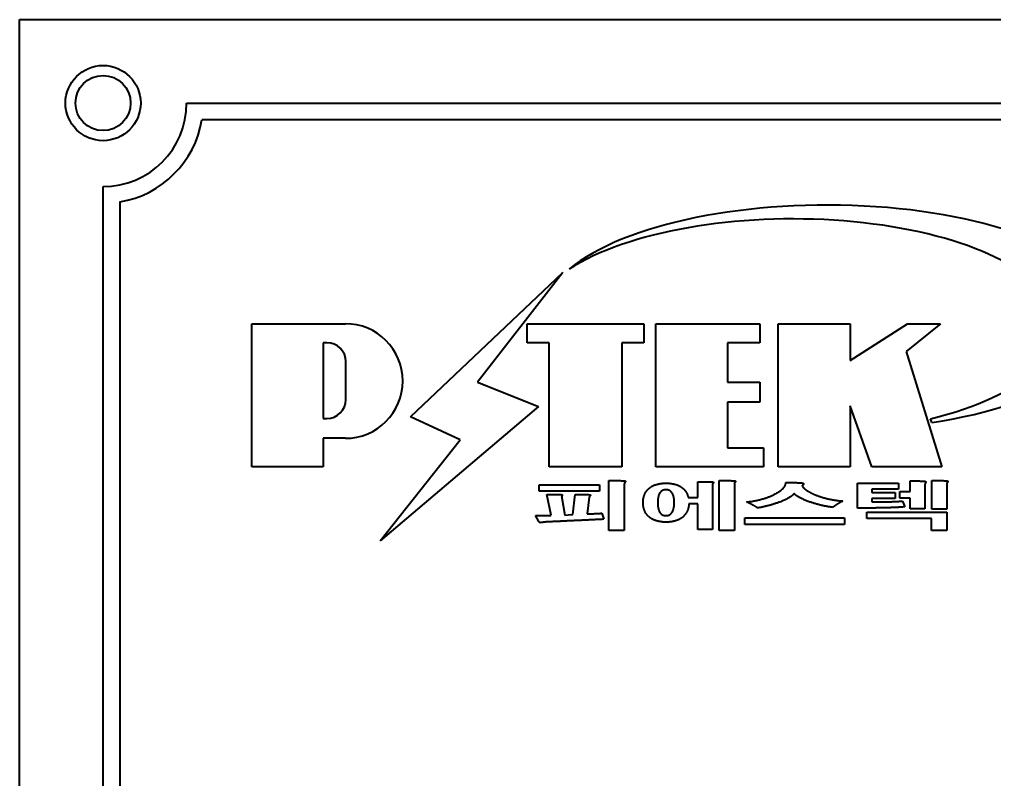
# Model space of a CAD drawing. Header units: millimetres. Extents: x 0 to 4205, y 0 to 2970.
# Drawn here: x 3370.6 to 3429, y 1779.7 to 1825.1 of the extents above; entities that cross this region are included whole.
import ezdxf

# ---------------------------------------------------------------- set-up
doc = ezdxf.new("R2010")
doc.units = ezdxf.units.MM
doc.header["$LTSCALE"] = 5
doc.layers.add('가시적인 것(ISO)', color=3, linetype='Continuous', lineweight=40)

msp = doc.modelspace()

# ---------------------------------------------------------------- linework, layer by layer
at = {"layer": '가시적인 것(ISO)'}
for p, q in [((3370.643, 1825.119), (3530.643, 1825.119)), ((3370.643, 1705.119), (3370.643, 1825.119)), ((3380.643, 1820.119), (3520.643, 1820.119)), ((3519.727, 1819.119), (3381.559, 1819.119)), ((3375.643, 1715.119), (3375.643, 1815.119)), ((3376.643, 1814.203), (3376.643, 1716.035)), ((3394.033, 1801.349), (3403.139, 1809.991)), ((3403.139, 1809.991), (3398.051, 1803.422)), ((3384.54, 1806.919), (3390.142, 1806.919)), ((3384.54, 1798.362), (3384.54, 1806.919)), ((3401.008, 1806.919), (3407.998, 1806.919)), ((3401.008, 1805.785), (3401.008, 1806.919)), ((3407.998, 1806.919), (3407.998, 1805.785)), ((3408.72, 1806.919), (3414.937, 1806.919)), ((3408.72, 1798.362), (3408.72, 1806.919)), ((3414.937, 1806.919), (3414.937, 1805.785)), ((3416.036, 1806.919), (3420.339, 1806.919)), ((3416.036, 1798.362), (3416.036, 1806.919)), ((3420.339, 1804.723), (3423.779, 1806.919)), ((3420.339, 1806.919), (3420.339, 1804.723)), ((3425.747, 1806.919), (3423.682, 1805.261)), ((3423.779, 1806.919), (3425.747, 1806.919)), ((3389.035, 1805.785), (3388.818, 1805.785)), ((3388.818, 1805.785), (3388.818, 1801.248)), ((3402.328, 1805.785), (3401.008, 1805.785)), ((3402.328, 1798.362), (3402.328, 1805.785)), ((3406.679, 1805.785), (3406.679, 1798.362)), ((3407.998, 1805.785), (3406.679, 1805.785)), ((3412.997, 1805.785), (3412.997, 1803.432)), ((3414.937, 1805.785), (3412.997, 1805.785)), ((3423.682, 1805.261), (3425.83, 1798.362)), ((3390.169, 1802.382), (3390.169, 1804.651)), ((3398.051, 1803.422), (3401.69, 1801.976)), ((3412.997, 1803.432), (3414.937, 1803.432)), ((3414.937, 1803.432), (3414.937, 1802.227)), ((3401.69, 1801.976), (3392.213, 1793.932)), ((3412.997, 1802.227), (3412.997, 1799.496)), ((3414.937, 1802.227), (3412.997, 1802.227)), ((3420.339, 1801.998), (3420.339, 1798.362)), ((3421.626, 1798.362), (3420.339, 1801.998)), ((3396.999, 1799.974), (3394.033, 1801.349)), ((3388.818, 1801.248), (3389.035, 1801.248)), ((3425.222, 1801.003), (3425.151, 1801.231)), ((3390.142, 1800.063), (3388.818, 1800.063)), ((3388.818, 1800.063), (3388.818, 1798.362)), ((3392.213, 1793.932), (3396.999, 1799.974)), ((3412.997, 1799.496), (3415.163, 1799.496)), ((3415.163, 1799.496), (3415.163, 1798.362)), ((3388.818, 1798.362), (3384.54, 1798.362)), ((3406.679, 1798.362), (3402.328, 1798.362)), ((3415.163, 1798.362), (3408.72, 1798.362)), ((3420.339, 1798.362), (3416.036, 1798.362)), ((3425.83, 1798.362), (3421.626, 1798.362)), ((3401.734, 1797.277), (3405.339, 1797.277)), ((3401.734, 1796.899), (3401.734, 1797.277)), ((3405.339, 1797.277), (3405.339, 1796.899)), ((3405.91, 1797.531), (3406.462, 1797.531)), ((3405.91, 1794.553), (3405.91, 1797.531)), ((3406.828, 1797.324), (3406.828, 1794.553)), ((3411.22, 1797.469), (3411.729, 1797.469)), ((3411.22, 1796.523), (3411.22, 1797.469)), ((3412.101, 1797.283), (3412.101, 1794.603)), ((3412.511, 1797.531), (3413.075, 1797.531)), ((3412.511, 1794.553), (3412.511, 1797.531)), ((3413.41, 1797.314), (3413.41, 1794.553)), ((3416.488, 1797.41), (3417.145, 1797.41)), ((3420.768, 1797.379), (3423.225, 1797.379)), ((3420.768, 1795.893), (3420.768, 1797.379)), ((3423.225, 1797.379), (3423.225, 1797.02)), ((3423.926, 1797.51), (3424.441, 1797.51)), ((3423.926, 1796.88), (3423.926, 1797.51)), ((3424.814, 1797.299), (3424.814, 1795.853)), ((3425.217, 1797.531), (3425.781, 1797.531)), ((3425.217, 1795.825), (3425.217, 1797.531)), ((3426.116, 1797.314), (3426.116, 1795.825)), ((3405.339, 1796.899), (3401.734, 1796.899)), ((3402.2, 1796.703), (3402.783, 1796.703)), ((3402.454, 1795.456), (3402.2, 1796.703)), ((3403.751, 1795.496), (3403.881, 1796.703)), ((3403.881, 1796.703), (3404.421, 1796.703)), ((3421.637, 1797.02), (3421.637, 1796.827)), ((3423.225, 1797.02), (3421.637, 1797.02)), ((3421.637, 1796.827), (3423.027, 1796.827)), ((3423.027, 1796.827), (3423.027, 1796.467)), ((3423.312, 1796.88), (3423.926, 1796.88)), ((3423.312, 1796.492), (3423.312, 1796.88)), ((3403.087, 1796.508), (3403.261, 1795.475)), ((3404.731, 1796.539), (3404.613, 1795.537)), ((3410.65, 1796.523), (3411.22, 1796.523)), ((3411.22, 1796.142), (3410.693, 1796.142)), ((3411.22, 1794.603), (3411.22, 1796.142)), ((3421.637, 1796.467), (3421.637, 1796.256)), ((3423.027, 1796.467), (3421.637, 1796.467)), ((3421.637, 1796.256), (3421.984, 1796.256)), ((3423.926, 1796.492), (3423.312, 1796.492)), ((3423.473, 1796.306), (3423.61, 1795.962)), ((3423.926, 1795.853), (3423.926, 1796.492)), ((3401.685, 1795.118), (3401.517, 1795.437)), ((3403.261, 1795.475), (3403.459, 1795.487)), ((3403.459, 1795.487), (3403.751, 1795.496)), ((3404.613, 1795.537), (3404.861, 1795.549)), ((3405.482, 1795.58), (3405.606, 1795.22)), ((3421.556, 1795.893), (3420.768, 1795.893)), ((3421.333, 1795.267), (3421.333, 1795.655)), ((3421.333, 1795.655), (3426.116, 1795.655)), ((3424.814, 1795.853), (3423.926, 1795.853)), ((3426.116, 1795.825), (3425.217, 1795.825)), ((3426.116, 1795.655), (3426.116, 1794.553)), ((3414.043, 1795.301), (3419.999, 1795.301)), ((3414.043, 1794.913), (3414.043, 1795.301)), ((3419.999, 1794.913), (3414.043, 1794.913)), ((3419.999, 1795.301), (3419.999, 1794.913)), ((3425.198, 1795.267), (3421.333, 1795.267)), ((3425.198, 1794.553), (3425.198, 1795.267)), ((3406.828, 1794.553), (3405.91, 1794.553)), ((3412.101, 1794.603), (3411.22, 1794.603)), ((3413.41, 1794.553), (3412.511, 1794.553)), ((3426.116, 1794.553), (3425.198, 1794.553))]:
    msp.add_line(p, q, dxfattribs=at)
for radius in [2.25, 1.65]:
    msp.add_circle((3375.643, 1820.119), radius, dxfattribs=at)
for centre, radius, start, end in [((3375.643, 1820.119), 5, 270, 0), ((3375.643, 1820.119), 6, 279.59407, 350.40593), ((3390.142, 1803.491), 3.428, 270, 90), ((3389.035, 1804.651), 1.134, 0, 90), ((3389.035, 1802.382), 1.134, 270, 0)]:
    msp.add_arc(centre, radius, start, end, dxfattribs=at)
for centre, major_axis, ratio, start_param, end_param in [((3418.951, 1807.275), (17.101, 0), 0.39426, 5.087845, 8.9792), ((3416.918, 1806.74), (15.843, 0), 0.40699, 5.258849, 8.861799)]:
    msp.add_ellipse(centre, major_axis=major_axis, ratio=ratio, start_param=start_param, end_param=end_param, dxfattribs=at)
for points in [[(3406.462, 1797.531), (3406.803, 1797.531), (3406.871, 1797.516)], [(3406.846, 1797.398), (3406.828, 1797.361), (3406.828, 1797.324)], [(3406.878, 1797.451), (3406.853, 1797.417), (3406.846, 1797.398)], [(3406.871, 1797.516), (3406.921, 1797.503), (3406.878, 1797.451)], [(3408.292, 1797.057), (3408.658, 1797.379), (3409.328, 1797.379)], [(3409.328, 1797.379), (3409.886, 1797.379), (3410.234, 1797.147)], [(3411.729, 1797.469), (3412.058, 1797.469), (3412.132, 1797.448)], [(3412.114, 1797.336), (3412.101, 1797.308), (3412.101, 1797.283)], [(3412.139, 1797.376), (3412.12, 1797.348), (3412.114, 1797.336)], [(3412.132, 1797.448), (3412.182, 1797.432), (3412.139, 1797.376)], [(3413.075, 1797.531), (3413.392, 1797.531), (3413.46, 1797.513)], [(3413.423, 1797.382), (3413.41, 1797.348), (3413.41, 1797.314)], [(3413.46, 1797.438), (3413.435, 1797.404), (3413.423, 1797.382)], [(3413.46, 1797.513), (3413.503, 1797.497), (3413.46, 1797.438)], [(3415.787, 1796.703), (3416.488, 1797.054), (3416.488, 1797.41)], [(3417.145, 1797.41), (3417.455, 1797.41), (3417.53, 1797.373)], [(3417.53, 1797.373), (3417.604, 1797.336), (3417.474, 1797.24)], [(3417.474, 1797.24), (3417.474, 1797.156), (3417.642, 1797.023)], [(3424.441, 1797.51), (3424.77, 1797.51), (3424.838, 1797.488)], [(3424.826, 1797.364), (3424.814, 1797.33), (3424.814, 1797.299)], [(3424.851, 1797.413), (3424.832, 1797.379), (3424.826, 1797.364)], [(3424.838, 1797.488), (3424.894, 1797.472), (3424.851, 1797.413)], [(3425.781, 1797.531), (3426.098, 1797.531), (3426.166, 1797.513)], [(3426.129, 1797.382), (3426.116, 1797.348), (3426.116, 1797.314)], [(3426.166, 1797.438), (3426.141, 1797.404), (3426.129, 1797.382)], [(3426.166, 1797.513), (3426.209, 1797.497), (3426.166, 1797.438)], [(3402.783, 1796.703), (3403.037, 1796.703), (3403.093, 1796.688)], [(3403.105, 1796.629), (3403.087, 1796.595), (3403.081, 1796.576)], [(3403.093, 1796.688), (3403.13, 1796.675), (3403.105, 1796.629)], [(3404.421, 1796.703), (3404.718, 1796.703), (3404.781, 1796.681)], [(3404.774, 1796.619), (3404.756, 1796.595), (3404.743, 1796.582)], [(3404.781, 1796.681), (3404.824, 1796.669), (3404.774, 1796.619)], [(3407.951, 1796.222), (3407.951, 1796.747), (3408.292, 1797.057)], [(3408.95, 1796.796), (3408.826, 1796.601), (3408.826, 1796.222)], [(3409.322, 1796.988), (3409.08, 1796.988), (3408.95, 1796.796)], [(3409.682, 1796.796), (3409.558, 1796.988), (3409.322, 1796.988)], [(3409.818, 1796.222), (3409.818, 1796.601), (3409.682, 1796.796)], [(3410.234, 1797.147), (3410.563, 1796.92), (3410.65, 1796.523)], [(3414.136, 1796.253), (3415.079, 1796.349), (3415.787, 1796.703)], [(3416.984, 1796.756), (3416.804, 1796.511), (3416.128, 1796.25)], [(3417.89, 1796.266), (3417.207, 1796.511), (3416.984, 1796.756)], [(3417.642, 1797.023), (3417.822, 1796.877), (3418.126, 1796.737)], [(3418.126, 1796.737), (3418.473, 1796.582), (3418.889, 1796.474)], [(3403.081, 1796.576), (3403.074, 1796.542), (3403.087, 1796.508)], [(3404.743, 1796.582), (3404.731, 1796.56), (3404.731, 1796.539)], [(3408.292, 1795.375), (3407.951, 1795.683), (3407.951, 1796.222)], [(3408.826, 1796.222), (3408.826, 1795.831), (3408.95, 1795.633)], [(3409.682, 1795.633), (3409.818, 1795.835), (3409.818, 1796.222)], [(3410.693, 1796.142), (3410.662, 1795.636), (3410.321, 1795.351)], [(3414.49, 1796.08), (3414.316, 1796.176), (3414.136, 1796.253)], [(3414.8, 1795.897), (3414.664, 1795.987), (3414.49, 1796.08)], [(3416.128, 1796.25), (3415.476, 1796.002), (3414.8, 1795.897)], [(3419.304, 1795.934), (3418.578, 1796.024), (3417.89, 1796.266)], [(3418.889, 1796.474), (3419.373, 1796.353), (3419.9, 1796.309)], [(3419.596, 1796.135), (3419.447, 1796.039), (3419.304, 1795.934)], [(3419.9, 1796.309), (3419.763, 1796.244), (3419.596, 1796.135)], [(3421.984, 1796.256), (3422.363, 1796.256), (3422.704, 1796.269)], [(3422.704, 1796.269), (3423.083, 1796.281), (3423.473, 1796.306)], [(3401.517, 1795.437), (3401.71, 1795.437), (3401.976, 1795.444)], [(3401.976, 1795.444), (3402.156, 1795.45), (3402.454, 1795.456)], [(3404.861, 1795.549), (3405.091, 1795.558), (3405.196, 1795.565)], [(3405.196, 1795.565), (3405.376, 1795.574), (3405.482, 1795.58)], [(3408.95, 1795.633), (3409.08, 1795.437), (3409.322, 1795.437)], [(3409.322, 1795.437), (3409.558, 1795.437), (3409.682, 1795.633)], [(3422.574, 1795.909), (3422.109, 1795.893), (3421.556, 1795.893)], [(3423.61, 1795.962), (3423.176, 1795.924), (3422.574, 1795.909)], [(3401.772, 1795.022), (3401.734, 1795.034), (3401.685, 1795.118)], [(3401.92, 1795.028), (3401.809, 1795.009), (3401.772, 1795.022)], [(3402.088, 1795.053), (3402.02, 1795.044), (3401.92, 1795.028)], [(3402.349, 1795.068), (3402.212, 1795.065), (3402.088, 1795.053)], [(3403.856, 1795.137), (3402.988, 1795.096), (3402.349, 1795.068)], [(3405.606, 1795.22), (3404.687, 1795.174), (3403.856, 1795.137)], [(3409.328, 1795.05), (3408.658, 1795.05), (3408.292, 1795.375)], [(3410.321, 1795.351), (3409.961, 1795.05), (3409.328, 1795.05)]]:
    msp.add_open_spline(points, degree=2, dxfattribs=at)

doc.saveas('drawing.dxf')
